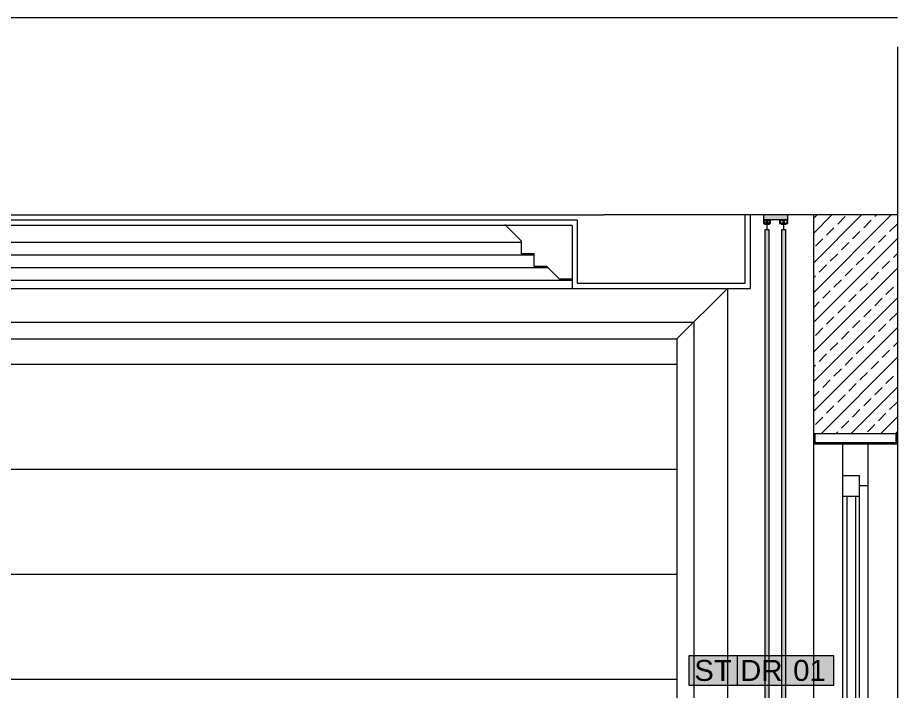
# Model space of a CAD drawing. Header units: centimetres. Extents: x -3207095 to 15275363, y -32656 to 4798027.
# Drawn here: x 706098.9 to 706413.2, y 4470244.7 to 4470485.4 of the extents above; entities that cross this region are included whole.
import ezdxf
from ezdxf.enums import TextEntityAlignment as Align

# ---------------------------------------------------------------- set-up
doc = ezdxf.new("R2010")
doc.units = ezdxf.units.CM
doc.linetypes.add('DUZ', pattern=[500, 500])
doc.layers.get('0').update_dxf_attribs({"color": 1, "linetype": 'DUZ'})
for name, color, linetype in [('a_asmatavan', 200, 'Continuous'), ('a_duvar_gazbeton', 3, 'Continuous'), ('a_duvar_kagidi', 33, 'Continuous'), ('a_duvar_tarama', 253, 'Continuous'), ('a_gorunus', 233, 'Continuous'), ('a_kolon', 4, 'Continuous'), ('a_mobilya', 1, 'Continuous'), ('a_pencere', 5, 'Continuous'), ('a_yazi', 105, 'Continuous'), ('a_zemin_kaplama', 30, 'Continuous')]:
    doc.layers.add(name, color=color, linetype=linetype)
doc.styles.add('KOD', font='arial.ttf')

# ---------------------------------------------------------------- blocks, each defined once
blk = doc.blocks.new('a_cerceve')
blk.add_line((4625, 2559.999999999999), (4745, 2679.999999999999))
for points in [[(0, 0), (0, 2679.999999999999), (4745, 2679.999999999999), (4745, 0)], [(80, 0), (80, 2599.999999999999), (4665, 2599.999999999999), (4665, 0)], [(120, 0), (120, 2559.999999999999), (4625, 2559.999999999999), (4625, 4.547473508864641e-13)]]:
    blk.add_lwpolyline(points)
blk = doc.blocks.new('a_perde_kesit')
h = blk.add_hatch(color=255)
h.paths.add_polyline_path([(29.25000000002183, 9.094947017729282e-13), (-29.2500000000291, 0), (-29.2500000000291, -20.00000000000091), (-25.25000000001455, -20), (-25.25000000001455, -18.0000000000291), (-27.25000000005821, -18.0000000000291), (-27.25000000005821, -10.99999999998545), (-11.25, -10.99999999998545), (-11.25, -18.00000000002819), (-13.2499999999709, -18.0000000000291), (-13.2499999999709, -20), (-9.250000000029104, -20), (-9.250000000029104, -10.99999999998545), (12.24999999991269, -10.99999999998545), (12.24999999991269, -20), (16.25, -20), (16.25, -18.0000000000291), (14.24999999995634, -18.0000000000291), (14.24999999995634, -10.99999999998545), (27.24999999998545, -10.99999999998545), (27.24999999998545, -18.0000000000291), (25.24999999994179, -18.0000000000291), (25.24999999994179, -20), (29.24999999995634, -20.00000000000091)])
h.paths.add_polyline_path([(-17.25000000002183, -12.5), (-21.25000000003638, -12.5), (-21.25000000003638, -20.50000000003001), (-17.25000000002183, -20.50000000003092)])
h.paths.add_polyline_path([(22.74999999997817, -12.50000000000091), (18.74999999996362, -12.50000000000091), (18.74999999996362, -20.5000000000291), (22.74999999997817, -20.50000000003001)])
h.paths.add_polyline_path([(26.74999999999272, -11.50000000001364), (14.74999999998545, -11.50000000001364), (14.74999999998545, -12.50000000000091), (26.74999999999272, -12.50000000000091)], flags=17)
h.paths.add_polyline_path([(-13.25000000000728, -11.50000000001364), (-25.25000000001455, -11.50000000001455), (-25.25000000001455, -12.50000000000091), (-13.25000000000728, -12.49999999999909)], flags=17)
h.paths.add_polyline_path([(-13.25000000000728, -20.5000000000291), (-25.25000000001455, -20.50000000003001), (-25.25000000000728, -21.50000000001364), (-13.25000000000728, -21.50000000001455)])
h.paths.add_polyline_path([(-18.75000000003638, -21.50000000001455), (-19.75000000002183, -21.50000000001455), (-19.75000000002183, -33.5000000000573), (-18.75000000003638, -33.5000000000573)])
h.paths.add_polyline_path([(26.75, -20.5000000000291), (14.74999999998545, -20.5000000000291), (14.74999999998545, -21.50000000001455), (26.74999999999272, -21.50000000001455)])
h.paths.add_polyline_path([(21.24999999996362, -21.50000000001364), (20.24999999998545, -21.50000000001364), (20.24999999997817, -33.50000000005821), (21.24999999996362, -33.5000000000573)])
for points in [[(29.2500000000291, 0), (29.24999999995634, -20), (25.24999999994179, -20), (25.24999999994179, -18.0000000000291), (27.24999999998545, -18.0000000000291), (27.24999999998545, -10.99999999998545), (14.24999999995634, -10.99999999998545), (14.24999999995634, -18.0000000000291), (16.25, -18.0000000000291), (16.25, -20), (12.24999999991269, -20), (12.24999999991269, -10.99999999998545), (-9.250000000029104, -10.99999999998545), (-9.250000000029104, -20), (-13.2499999999709, -20), (-13.2499999999709, -18.0000000000291), (-11.25, -18.0000000000291), (-11.25, -10.99999999998545), (-27.25000000005821, -10.99999999998545), (-27.25000000005821, -18.0000000000291), (-25.25000000001455, -18.0000000000291), (-25.25000000001455, -20), (-29.2500000000291, -20), (-29.2500000000291, 0), (29.2500000000291, 0)], [(-14.71884820013656, -2780.000000000073), (-14.7188482000638, -34.50000000004366), (-23.78115179984889, -34.50000000004366), (-23.78115179992164, -2780.000000000073)], [(25.28115179979068, -2780.000000000073), (25.28115179986344, -34.50000000004366), (16.21884820007836, -34.50000000004366), (16.2188482000056, -2780.000000000073)]]:
    blk.add_lwpolyline(points)
for points in [[(-13.25000000000728, -12.5), (-25.25000000001455, -12.5), (-25.25000000001455, -11.50000000001455), (-13.25000000000728, -11.50000000001455)], [(-13.25000000000728, -21.50000000001455), (-25.25000000001455, -21.50000000001455), (-25.25000000001455, -20.5000000000291), (-13.25000000000728, -20.5000000000291)], [(-17.25000000002183, -20.5000000000291), (-21.25000000003638, -20.5000000000291), (-21.25000000003638, -12.5), (-17.25000000002183, -12.5)], [(26.74999999999272, -12.5), (14.74999999998545, -12.5), (14.74999999998545, -11.50000000001455), (26.74999999999272, -11.50000000001455)], [(26.74999999999272, -21.50000000001455), (14.74999999998545, -21.50000000001455), (14.74999999998545, -20.5000000000291), (26.74999999999272, -20.5000000000291)], [(22.74999999997817, -20.5000000000291), (18.74999999996362, -20.5000000000291), (18.74999999996362, -12.5), (22.74999999997817, -12.5)], [(-19.75000000002183, -33.50000000005821), (-19.75000000002183, -21.50000000001455), (-18.75000000003638, -21.50000000001455), (-18.75000000003638, -33.50000000005821)], [(20.24999999997817, -33.50000000005821), (20.24999999997817, -21.50000000001455), (21.24999999996362, -21.50000000001455), (21.24999999996362, -33.50000000005821)]]:
    blk.add_lwpolyline(points, close=True)
at = {"color": 255}
for points in [[(-23.78115179992164, -2780.000000000073), (-14.7188482000638, -2780.000000000073), (-23.78115179984889, -34.50000000004366), (-14.7188482000638, -34.50000000004366)], [(16.2188482000056, -2780.000000000073), (25.28115179986344, -2780.000000000073), (16.21884820007836, -34.50000000004366), (25.28115179986344, -34.50000000004366)]]:
    blk.add_solid(points, dxfattribs=at)

msp = doc.modelspace()

# ---------------------------------------------------------------- hatches: boundary and pattern name
msp.add_hatch(color=255).paths.add_polyline_path([(706338.709359105, 4470246.966290543), (706390.459359105, 4470246.966290543), (706390.459359105, 4470257.430017365), (706338.709359105, 4470257.430017365)])
at = {"layer": 'a_duvar_tarama'}
h = msp.add_hatch(dxfattribs=at)
h.set_pattern_fill('ANSI33', color=256, scale=30, style=0)
h.set_pattern_definition([(45, (702715.348976938, 4471290.656905157), (-5.303300858899106, 5.303300858899107), []), (45, (702720.6522777879, 4471290.656905157), (-5.303300858899106, 5.303300858899107), [3.750000000000001, -1.875000000000001])])
h.paths.add_polyline_path([(706383.1973434521, 4470336.865001086), (706413.1973434521, 4470336.865001086), (706413.1973434521, 4470414.865001086), (706383.1973434521, 4470414.865001086)])

# ---------------------------------------------------------------- linework, layer by layer
at = {"layer": 'a_asmatavan'}
for p, q in [((706298.8223434521, 4470412.990001086), (705702.5723434521, 4470412.990001086)), ((706298.8223434521, 4470412.990001086), (706298.8223434521, 4470390.490001086)), ((706358.8223434521, 4470390.490001086), (706358.8223434521, 4470414.865001086)), ((706360.6973434521, 4470388.615001086), (706360.6973434521, 4470414.865001086)), ((706296.9473434521, 4470411.115001086), (705704.4473434521, 4470411.115001086)), ((706296.9473434521, 4470411.115001086), (706296.9473434521, 4470388.615001086)), ((706298.8223434521, 4470390.490001086), (706358.8223434521, 4470390.490001086)), ((706296.9473434521, 4470388.615001086), (706360.6973434521, 4470388.615001086))]:
    msp.add_line(p, q, dxfattribs=at)
msp.add_lwpolyline([(706296.9473434521, 4470391.990001086), (706292.4473434521, 4470391.990001086), (706292.4473434521, 4470391.990001086), (706292.4473434521, 4470391.990001086), (706287.9473434521, 4470396.490001086), (706283.4473434521, 4470396.490001086), (706283.4473434521, 4470400.990001086), (706278.9473434521, 4470400.990001086), (706278.9473434521, 4470405.490001086), (706272.9473434521, 4470411.490001086)], dxfattribs=at)
at = {"layer": 'a_duvar_gazbeton'}
for p, q in [((706383.1973434521, 4470414.865001086), (706383.1973434521, 4469976.115001086)), ((706413.1973434521, 4470414.865001086), (706413.1973434521, 4469976.115001086)), ((706383.1973434521, 4470336.865001086), (706413.1973434521, 4470336.865001086))]:
    msp.add_line(p, q, dxfattribs=at)
at = {"layer": 'a_duvar_kagidi'}
for p, q in [((705658.6973434521, 4470361.615001086), (706334.4473434521, 4470361.615001086)), ((705658.6973434521, 4470324.115001086), (706334.4473434521, 4470324.115001086)), ((705658.6973434521, 4470286.615001086), (706334.4473434521, 4470286.615001086)), ((705658.6973434521, 4470249.115001086), (706334.4473434521, 4470249.115001086))]:
    msp.add_line(p, q, dxfattribs=at)
at = {"layer": 'a_gorunus'}
for p, q in [((705640.6973434521, 4470414.865001086), (706308.1973434521, 4470414.865001086)), ((705722.4473434521, 4470405.115001086), (706278.9473434521, 4470405.115001086)), ((705722.4473434521, 4470400.615001086), (706283.4473434521, 4470400.615001086)), ((705717.9473434521, 4470396.115001086), (706288.3223434521, 4470396.115001086)), ((705708.9473434521, 4470391.615001086), (706296.9473434521, 4470391.615001086)), ((705704.4473434521, 4470388.615001086), (706296.9473434521, 4470388.615001086))]:
    msp.add_line(p, q, dxfattribs=at)
at = {"layer": 'a_kolon'}
for p, q in [((706413.1973434521, 4470474.865001086), (706413.1973434521, 4470414.865001086)), ((706413.1973434521, 4470414.865001086), (706308.1973434521, 4470414.865001086))]:
    msp.add_line(p, q, dxfattribs=at)
at = {"layer": 'a_pencere'}
for p, q in [((706393.6973434521, 4470333.115001086), (706402.6973434521, 4470333.115001086)), ((706393.6973434521, 4470066.865001088), (706393.6973434521, 4470333.115001086)), ((706402.6973434521, 4470066.865001086), (706402.6973434521, 4470333.115001086)), ((706393.6973434521, 4470321.865001086), (706399.6973434521, 4470321.865001086)), ((706399.6973434521, 4470014.365001086), (706399.6973434521, 4470321.865001086)), ((706402.6973434521, 4470318.115001088), (706399.6973434521, 4470318.115001086)), ((706399.6973434521, 4470314.365001086), (706393.6973434521, 4470314.365001086)), ((706395.1973434521, 4470021.865001086), (706395.1973434521, 4470314.365001086)), ((706398.1973434521, 4470314.365001086), (706398.1973434521, 4470021.865001086)), ((706393.6973434521, 4470003.115001088), (706393.6973434521, 4470269.365001088)), ((706402.6973434521, 4470003.115001086), (706402.6973434521, 4470269.365001086)), ((706399.6973434521, 4470021.865001086), (706399.6973434521, 4470258.115001086)), ((706395.1973434521, 4470021.865001088), (706395.1973434521, 4470250.615001088)), ((706398.1973434521, 4470250.615001088), (706398.1973434521, 4470021.865001088))]:
    msp.add_line(p, q, dxfattribs=at)
for points in [[(706383.1973434521, 4470336.865001086), (706383.1973434521, 4470333.115001086), (706413.1973434521, 4470333.115001086), (706413.1973434521, 4470336.865001086)], [(706383.6473434521, 4470336.865001086), (706383.6473434521, 4470333.565001087), (706412.7473434522, 4470333.565001087), (706412.7473434522, 4470336.865001086)]]:
    msp.add_lwpolyline(points, dxfattribs=at)
at = {"layer": 'a_yazi'}
for p, q in [((706355.959359105, 4470257.430017365), (706355.959359105, 4470246.966290543)), ((706373.209359105, 4470257.430017365), (706373.209359105, 4470246.966290543))]:
    msp.add_line(p, q, dxfattribs=at)
msp.add_lwpolyline([(706338.709359105, 4470246.966290543), (706390.459359105, 4470246.966290543), (706390.459359105, 4470257.430017365), (706338.709359105, 4470257.430017365)], close=True, dxfattribs=at)
at = {"layer": 'a_zemin_kaplama'}
msp.add_line((705123.1973434521, 4470485.365001086), (706413.1973434521, 4470485.365001086), dxfattribs=at)

# ---------------------------------------------------------------- block references
at = {"layer": 'a_mobilya', "yscale": 0.15, "zscale": 0.15}
for name, p, xscale in [('a_perde_kesit', (706369.6973434521, 4470414.865001086), -0.15), ('a_cerceve', (705640.6973434521, 4469986.615001086), 0.15)]:
    msp.add_blockref(name, p, dxfattribs=dict(at, xscale=xscale))

# ---------------------------------------------------------------- texts
at = {"layer": 'a_yazi', "style": 'KOD'}
for tag, text, p in [('ST', 'ST', (706347.334359105, 4470252.198153954)), ('DR', 'CG', (706364.584359105, 4470252.198153954)), ('01', '01', (706381.800117587, 4470252.198153954))]:
    msp.add_attdef(tag, text=text, height=7.5, dxfattribs=at).set_placement(p, align=Align.MIDDLE)

doc.saveas('drawing.dxf')
